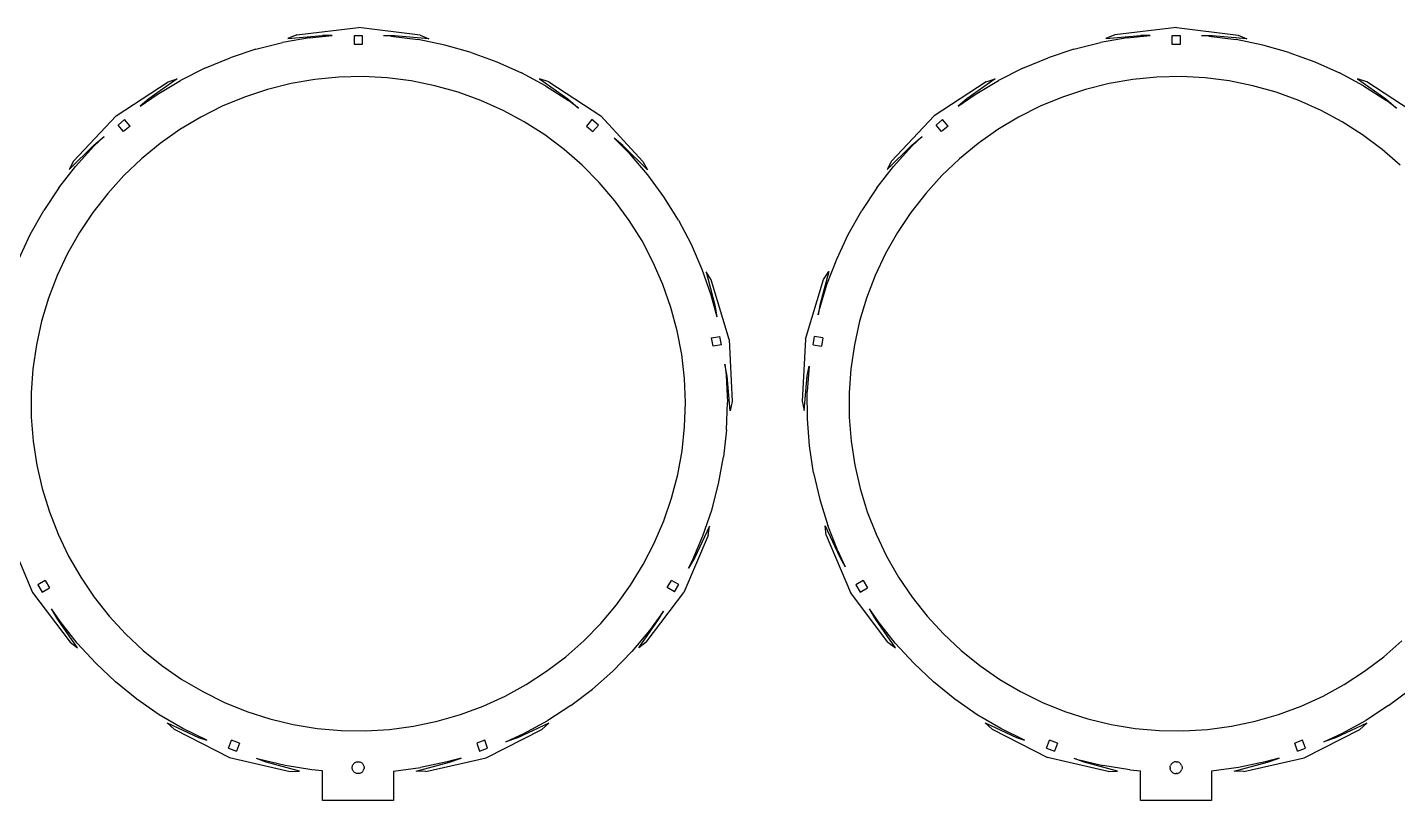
# Model space of a CAD drawing. Extents: x -761 to 761, y -265 to 265.
# Drawn here: x 218.1 to 542.1, y 82.1 to 264.9 of the extents above; entities that cross this region are included whole.
import ezdxf

# ---------------------------------------------------------------- set-up
doc = ezdxf.new("R2010")
doc.units = 0
doc.header["$MEASUREMENT"] = 0
doc.layers.get('0').update_dxf_attribs({"linetype": 'CONTINUOUS'})

msp = doc.modelspace()

# ---------------------------------------------------------------- linework, layer by layer
for p, q in [((281.82, 263.09), (279.74, 262.25)), ((279.74, 262.25), (287.89, 262.93)), ((281.82, 263.09), (296.41, 264.85)), ((284.8, 262.36), (290.18, 262.92)), ((290.18, 262.92), (287.89, 262.93)), ((297.37, 262.86), (295.37, 262.86)), ((295.37, 262.86), (295.37, 260.86)), ((310.99, 263.04), (296.41, 264.85)), ((297.37, 260.86), (297.37, 262.86)), ((304.1, 262.78), (302.33, 262.9)), ((304.92, 262.9), (302.33, 262.9)), ((304.1, 262.78), (310.5, 261.97)), ((313.07, 262.18), (304.92, 262.9)), ((310.99, 263.04), (313.07, 262.18)), ((475.2, 263.09), (473.11, 262.25)), ((473.11, 262.25), (481.27, 262.93)), ((489.78, 264.85), (475.2, 263.09)), ((478.17, 262.36), (483.56, 262.92)), ((483.56, 262.92), (481.27, 262.93)), ((490.74, 262.86), (488.74, 262.86)), ((488.74, 262.86), (488.74, 260.86)), ((489.78, 264.85), (504.36, 263.04)), ((490.74, 260.86), (490.74, 262.86)), ((497.48, 262.78), (495.71, 262.9)), ((498.29, 262.9), (495.71, 262.9)), ((497.48, 262.78), (503.88, 261.97)), ((506.44, 262.18), (498.29, 262.9)), ((504.36, 263.04), (506.44, 262.18)), ((272.18, 259.71), (266.06, 257.7)), ((272.18, 259.71), (278.44, 261.27)), ((284.8, 262.36), (278.44, 261.27)), ((295.37, 260.86), (297.37, 260.86)), ((316.82, 260.69), (310.5, 261.97)), ((323.03, 258.95), (316.82, 260.69)), ((465.56, 259.71), (459.43, 257.7)), ((465.56, 259.71), (471.82, 261.27)), ((478.17, 262.36), (471.82, 261.27)), ((488.74, 260.86), (490.74, 260.86)), ((510.2, 260.69), (503.88, 261.97)), ((516.4, 258.95), (510.2, 260.69)), ((260.1, 255.23), (266.06, 257.7)), ((323.03, 258.95), (329.09, 256.75)), ((329.09, 256.75), (334.98, 254.12)), ((453.47, 255.23), (459.43, 257.7)), ((516.4, 258.95), (522.47, 256.75)), ((522.47, 256.75), (528.35, 254.12)), ((253.58, 252.67), (246.88, 247.97)), ((251.44, 251.98), (253.58, 252.67)), ((260.1, 255.23), (254.34, 252.34)), ((291.8, 253.08), (286.11, 252.54)), ((297.52, 253.21), (291.8, 253.08)), ((303.22, 252.91), (297.52, 253.21)), ((308.9, 252.2), (303.22, 252.91)), ((340.65, 251.05), (334.98, 254.12)), ((341.39, 251.97), (339.25, 252.67)), ((339.25, 252.67), (345.93, 247.94)), ((446.95, 252.67), (440.25, 247.97)), ((444.81, 251.98), (446.95, 252.67)), ((453.47, 255.23), (447.71, 252.34)), ((485.18, 253.08), (479.49, 252.54)), ((490.89, 253.21), (485.18, 253.08)), ((496.6, 252.91), (490.89, 253.21)), ((502.27, 252.2), (496.6, 252.91)), ((534.02, 251.05), (528.35, 254.12)), ((532.63, 252.67), (539.31, 247.94)), ((534.77, 251.97), (532.63, 252.67)), ((239.11, 243.98), (251.44, 251.98)), ((248.8, 249.03), (254.34, 252.34)), ((274.93, 250.19), (269.5, 248.4)), ((280.48, 251.57), (274.93, 250.19)), ((286.11, 252.54), (280.48, 251.57)), ((314.5, 251.06), (308.9, 252.2)), ((320, 249.52), (314.5, 251.06)), ((325.38, 247.57), (320, 249.52)), ((340.65, 251.05), (346.08, 247.58)), ((341.39, 251.97), (353.68, 243.93)), ((444.81, 251.98), (432.49, 243.98)), ((442.18, 249.03), (447.71, 252.34)), ((468.3, 250.19), (462.87, 248.4)), ((473.85, 251.57), (468.3, 250.19)), ((479.49, 252.54), (473.85, 251.57)), ((507.87, 251.06), (502.27, 252.2)), ((513.38, 249.52), (507.87, 251.06)), ((518.75, 247.57), (513.38, 249.52)), ((534.02, 251.05), (539.46, 247.58)), ((547.06, 243.93), (534.77, 251.97)), ((244.79, 246.2), (248.8, 249.03)), ((246.88, 247.97), (244.79, 246.2)), ((264.22, 246.22), (259.11, 243.66)), ((269.5, 248.4), (264.22, 246.22)), ((330.59, 245.23), (325.38, 247.57)), ((345.93, 247.94), (348.45, 245.8)), ((348.45, 245.8), (346.08, 247.58)), ((438.16, 246.2), (442.18, 249.03)), ((440.25, 247.97), (438.16, 246.2)), ((457.59, 246.22), (452.48, 243.66)), ((462.87, 248.4), (457.59, 246.22)), ((523.97, 245.23), (518.75, 247.57)), ((539.31, 247.94), (541.83, 245.8)), ((541.83, 245.8), (539.46, 247.58)), ((229.08, 233.25), (239.11, 243.98)), ((241.13, 243.07), (239.6, 241.78)), ((242.42, 241.54), (241.13, 243.07)), ((259.11, 243.66), (254.2, 240.72)), ((335.62, 242.51), (330.59, 245.23)), ((351.6, 243.07), (350.31, 241.54)), ((353.13, 241.78), (351.6, 243.07)), ((363.67, 233.15), (353.68, 243.93)), ((422.46, 233.25), (432.49, 243.98)), ((434.51, 243.07), (432.98, 241.78)), ((435.79, 241.54), (434.51, 243.07)), ((452.48, 243.66), (447.58, 240.72)), ((529, 242.51), (523.97, 245.23)), ((240.89, 240.25), (239.6, 241.78)), ((242.42, 241.54), (240.89, 240.25)), ((254.2, 240.72), (249.53, 237.43)), ((340.44, 239.43), (335.62, 242.51)), ((350.31, 241.54), (351.84, 240.25)), ((351.84, 240.25), (353.13, 241.78)), ((434.26, 240.25), (432.98, 241.78)), ((435.79, 241.54), (434.26, 240.25)), ((447.58, 240.72), (442.9, 237.43)), ((533.81, 239.43), (529, 242.51)), ((228.03, 231.26), (233.83, 237.03)), ((229.55, 232), (233.88, 236.78)), ((233.83, 237.03), (236.28, 239.07)), ((233.88, 236.78), (236.28, 239.07)), ((249.53, 237.43), (245.11, 233.8)), ((345.01, 236.01), (340.44, 239.43)), ((356.9, 238.67), (360.64, 234.89)), ((358.94, 236.95), (356.9, 238.67)), ((364.71, 231.16), (358.94, 236.95)), ((421.41, 231.26), (427.21, 237.03)), ((422.92, 232), (427.25, 236.78)), ((427.21, 237.03), (429.66, 239.07)), ((427.25, 236.78), (429.66, 239.07)), ((442.9, 237.43), (438.48, 233.8)), ((538.39, 236.01), (533.81, 239.43)), ((229.08, 233.25), (228.03, 231.26)), ((245.11, 233.8), (240.97, 229.86)), ((349.32, 232.25), (345.01, 236.01)), ((364.82, 229.98), (360.64, 234.89)), ((422.46, 233.25), (421.41, 231.26)), ((438.48, 233.8), (434.35, 229.86)), ((542.69, 232.25), (538.39, 236.01)), ((225.59, 226.91), (229.55, 232)), ((353.34, 228.18), (349.32, 232.25)), ((363.67, 233.15), (364.71, 231.16)), ((418.96, 226.91), (422.92, 232)), ((225.59, 226.91), (222.01, 221.55)), ((240.97, 229.86), (237.13, 225.62)), ((357.05, 223.83), (353.34, 228.18)), ((368.63, 224.78), (364.82, 229.98)), ((418.96, 226.91), (415.38, 221.55)), ((434.35, 229.86), (430.51, 225.62)), ((237.13, 225.62), (233.62, 221.12)), ((360.42, 219.22), (357.05, 223.83)), ((372.04, 219.31), (368.63, 224.78)), ((430.51, 225.62), (427, 221.12)), ((218.84, 215.93), (222.01, 221.55)), ((233.62, 221.12), (230.45, 216.36)), ((412.21, 215.93), (415.38, 221.55)), ((427, 221.12), (423.83, 216.36)), ((363.45, 214.37), (360.42, 219.22)), ((372.04, 219.31), (375.04, 213.6)), ((216.09, 210.1), (218.84, 215.93)), ((230.45, 216.36), (227.64, 211.38)), ((366.11, 209.31), (363.45, 214.37)), ((409.47, 210.1), (412.21, 215.93)), ((423.83, 216.36), (421.02, 211.38)), ((227.64, 211.38), (225.21, 206.21)), ((375.04, 213.6), (377.61, 207.68)), ((421.02, 211.38), (418.58, 206.21)), ((368.39, 204.07), (366.11, 209.31)), ((377.61, 207.68), (379.74, 201.6)), ((407.16, 204.08), (409.47, 210.1)), ((225.21, 206.21), (223.16, 200.87)), ((379.78, 205.18), (378.59, 207.09)), ((378.59, 207.09), (380.67, 199.17)), ((384.02, 191.11), (379.78, 205.18)), ((402.1, 191.18), (406.39, 205.23)), ((405.3, 197.9), (407.16, 204.08)), ((407.58, 207.14), (405.48, 199.23)), ((406.39, 205.23), (407.58, 207.14)), ((418.58, 206.21), (416.53, 200.87)), ((223.16, 200.87), (221.51, 195.4)), ((370.27, 198.68), (368.39, 204.07)), ((379.74, 201.6), (381.13, 196.43)), ((416.53, 200.87), (414.89, 195.4)), ((371.76, 193.16), (370.27, 198.68)), ((380.67, 199.17), (381.13, 196.43)), ((405.48, 199.23), (405.08, 196.9)), ((405.08, 196.9), (405.3, 197.9)), ((221.51, 195.4), (220.28, 189.82)), ((414.89, 195.4), (413.65, 189.82)), ((372.83, 187.54), (371.76, 193.16)), ((379.9, 191.46), (381.87, 191.8)), ((380.25, 189.49), (379.9, 191.46)), ((382.22, 189.83), (381.87, 191.8)), ((402.1, 191.18), (401.33, 176.51)), ((403.89, 189.81), (404.23, 191.78)), ((406.2, 191.44), (404.23, 191.78)), ((406.2, 191.44), (405.86, 189.47)), ((220.28, 189.82), (219.45, 184.16)), ((382.22, 189.83), (380.25, 189.49)), ((384.02, 191.11), (384.73, 176.44)), ((403.89, 189.81), (405.86, 189.47)), ((413.65, 189.82), (412.83, 184.16)), ((373.48, 181.86), (372.83, 187.54)), ((383.06, 185.21), (383.36, 182.63)), ((383.55, 182.4), (383.06, 185.21)), ((402.95, 184.78), (402.52, 178.79)), ((402.53, 182.46), (402.95, 184.78)), ((219.45, 184.16), (219.05, 178.46)), ((373.71, 176.15), (373.48, 181.86)), ((383.36, 182.63), (383.62, 176.19)), ((384.25, 174.24), (383.55, 182.4)), ((401.81, 174.31), (402.53, 182.46)), ((412.83, 184.16), (412.43, 178.46)), ((219.05, 178.46), (219.07, 172.75)), ((402.55, 172.35), (402.52, 178.79)), ((412.43, 178.46), (412.45, 172.75)), ((373.52, 170.44), (373.71, 176.15)), ((383.4, 169.74), (383.62, 176.19)), ((384.73, 176.44), (384.25, 174.24)), ((401.33, 176.51), (401.81, 174.31)), ((219.07, 172.75), (219.51, 167.05)), ((403.05, 165.92), (402.55, 172.35)), ((412.45, 172.75), (412.89, 167.05)), ((372.91, 164.76), (373.52, 170.44)), ((383.4, 169.74), (382.71, 163.33)), ((219.51, 167.05), (220.38, 161.4)), ((404.02, 159.54), (403.05, 165.92)), ((412.89, 167.05), (413.75, 161.4)), ((371.88, 159.14), (372.91, 164.76)), ((381.55, 156.99), (382.71, 163.33)), ((220.38, 161.4), (221.65, 155.83)), ((370.43, 153.6), (371.88, 159.14)), ((404.02, 159.54), (405.46, 153.26)), ((413.75, 161.4), (415.03, 155.83)), ((221.65, 155.83), (223.34, 150.36)), ((379.92, 150.75), (381.55, 156.99)), ((415.03, 155.83), (416.71, 150.36)), ((368.59, 148.2), (370.43, 153.6)), ((405.46, 153.26), (407.36, 147.1)), ((223.34, 150.36), (225.42, 145.04)), ((377.84, 144.65), (379.92, 150.75)), ((416.71, 150.36), (418.8, 145.04)), ((366.34, 142.94), (368.59, 148.2)), ((379.43, 146.97), (375.93, 139.57)), ((379.11, 144.75), (379.43, 146.97)), ((406.71, 147.04), (410.18, 139.63)), ((407.01, 144.82), (406.71, 147.04)), ((409.71, 141.09), (407.36, 147.1)), ((213.64, 144.82), (219.38, 131.29)), ((225.42, 145.04), (227.89, 139.89)), ((363.72, 137.86), (366.34, 142.94)), ((379.11, 144.75), (373.32, 131.24)), ((375.31, 138.72), (377.84, 144.65)), ((407.01, 144.82), (412.76, 131.29)), ((418.8, 145.04), (421.27, 139.89)), ((227.89, 139.89), (230.74, 134.93)), ((375.93, 139.57), (374.43, 137.02)), ((409.71, 141.09), (411.5, 137.36)), ((410.18, 139.63), (411.5, 137.36)), ((421.27, 139.89), (424.11, 134.93)), ((360.73, 132.99), (363.72, 137.86)), ((374.43, 137.02), (375.31, 138.72)), ((222.36, 134.13), (220.63, 133.12)), ((220.63, 133.12), (221.63, 131.39)), ((222.36, 134.13), (223.36, 132.39)), ((230.74, 134.93), (233.94, 130.2)), ((357.38, 128.35), (360.73, 132.99)), ((369.38, 132.42), (370.38, 134.15)), ((372.12, 133.15), (370.38, 134.15)), ((371.11, 131.42), (372.12, 133.15)), ((415.73, 134.13), (414, 133.12)), ((414, 133.12), (415.01, 131.39)), ((415.73, 134.13), (416.74, 132.39)), ((424.11, 134.93), (427.32, 130.2)), ((219.38, 131.29), (228.22, 119.56)), ((221.63, 131.39), (223.36, 132.39)), ((233.94, 130.2), (237.49, 125.71)), ((364.44, 119.54), (373.32, 131.24)), ((371.11, 131.42), (369.38, 132.42)), ((421.6, 119.56), (412.76, 131.29)), ((415.01, 131.39), (416.74, 132.39)), ((427.32, 130.2), (430.86, 125.71)), ((225.31, 124.89), (223.86, 127.44)), ((225.95, 124.34), (223.86, 127.44)), ((353.71, 123.98), (357.38, 128.35)), ((368.54, 126.9), (365.2, 122.27)), ((367.36, 124.86), (368.54, 126.9)), ((419.32, 124.34), (417.23, 127.44)), ((418.69, 124.89), (417.23, 127.44)), ((230, 118.18), (225.31, 124.89)), ((229.95, 119.29), (225.95, 124.34)), ((237.49, 125.71), (241.35, 121.5)), ((349.72, 119.88), (353.71, 123.98)), ((362.66, 118.17), (367.36, 124.86)), ((423.37, 118.18), (418.69, 124.89)), ((423.32, 119.29), (419.32, 124.34)), ((430.86, 125.71), (434.73, 121.5)), ((241.35, 121.5), (245.52, 117.59)), ((345.43, 116.1), (349.72, 119.88)), ((365.2, 122.27), (361.05, 117.33)), ((434.73, 121.5), (438.89, 117.59)), ((538.81, 116.1), (543.09, 119.88)), ((228.22, 119.56), (230, 118.18)), ((234.31, 114.54), (229.95, 119.29)), ((245.52, 117.59), (249.96, 113.99)), ((356.55, 112.71), (361.05, 117.33)), ((364.44, 119.54), (362.66, 118.17)), ((421.6, 119.56), (423.37, 118.18)), ((427.68, 114.54), (423.32, 119.29)), ((438.89, 117.59), (443.34, 113.99)), ((234.31, 114.54), (239.01, 110.12)), ((249.96, 113.99), (254.66, 110.74)), ((340.88, 112.64), (345.43, 116.1)), ((427.68, 114.54), (432.38, 110.12)), ((443.34, 113.99), (448.04, 110.74)), ((534.26, 112.64), (538.81, 116.1)), ((254.66, 110.74), (259.59, 107.84)), ((336.09, 109.52), (340.88, 112.64)), ((356.55, 112.71), (351.72, 108.44)), ((448.04, 110.74), (452.96, 107.84)), ((529.47, 109.52), (534.26, 112.64)), ((244.02, 106.07), (239.01, 110.12)), ((259.59, 107.84), (264.71, 105.31)), ((331.08, 106.77), (336.09, 109.52)), ((346.59, 104.54), (351.72, 108.44)), ((437.4, 106.07), (432.38, 110.12)), ((452.96, 107.84), (458.09, 105.31)), ((524.46, 106.77), (529.47, 109.52)), ((539.96, 104.54), (545.09, 108.44)), ((249.32, 102.39), (244.02, 106.07)), ((264.71, 105.31), (270.01, 103.16)), ((320.52, 102.41), (325.88, 104.39)), ((325.88, 104.39), (331.08, 106.77)), ((346.59, 104.54), (341.18, 101.02)), ((442.7, 102.39), (437.4, 106.07)), ((458.09, 105.31), (463.39, 103.16)), ((513.9, 102.41), (519.26, 104.39)), ((519.26, 104.39), (524.46, 106.77)), ((539.96, 104.54), (534.56, 101.02)), ((254.88, 99.12), (249.32, 102.39)), ((251.19, 100.48), (258.61, 97.03)), ((252.86, 98.97), (251.19, 100.48)), ((270.01, 103.16), (275.45, 101.42)), ((275.45, 101.42), (281.01, 100.08)), ((309.43, 99.65), (315.03, 100.83)), ((315.03, 100.83), (320.52, 102.41)), ((335.53, 97.92), (341.18, 101.02)), ((448.25, 99.12), (442.7, 102.39)), ((444.57, 100.48), (451.99, 97.03)), ((446.23, 98.97), (444.57, 100.48)), ((463.39, 103.16), (468.83, 101.42)), ((468.83, 101.42), (474.39, 100.08)), ((502.81, 99.65), (508.4, 100.83)), ((508.4, 100.83), (513.9, 102.41)), ((528.9, 97.92), (534.56, 101.02)), ((252.86, 98.97), (265.94, 92.28)), ((260.53, 96.33), (254.88, 99.12)), ((281.01, 100.08), (286.65, 99.15)), ((286.65, 99.15), (292.35, 98.64)), ((292.35, 98.64), (298.06, 98.56)), ((298.06, 98.56), (303.77, 98.9)), ((303.77, 98.9), (309.43, 99.65)), ((326.64, 92.23), (339.75, 98.85)), ((331.23, 95.95), (335.53, 97.92)), ((341.42, 100.36), (333.99, 96.94)), ((339.75, 98.85), (341.42, 100.36)), ((446.23, 98.97), (459.32, 92.28)), ((453.9, 96.33), (448.25, 99.12)), ((474.39, 100.08), (480.03, 99.15)), ((480.03, 99.15), (485.72, 98.64)), ((485.72, 98.64), (491.44, 98.56)), ((491.44, 98.56), (497.14, 98.9)), ((497.14, 98.9), (502.81, 99.65)), ((520.01, 92.23), (533.13, 98.85)), ((524.6, 95.95), (528.9, 97.92)), ((534.8, 100.36), (527.36, 96.94)), ((533.13, 98.85), (534.8, 100.36)), ((258.61, 97.03), (260.53, 96.33)), ((265.72, 94.49), (266.41, 96.37)), ((265.72, 94.49), (267.6, 93.8)), ((268.29, 95.68), (266.41, 96.37)), ((268.29, 95.68), (267.6, 93.8)), ((326.26, 96.34), (324.38, 95.66)), ((324.38, 95.66), (325.06, 93.78)), ((325.06, 93.78), (326.94, 94.46)), ((326.94, 94.46), (326.26, 96.34)), ((333.99, 96.94), (331.23, 95.95)), ((451.99, 97.03), (453.9, 96.33)), ((459.1, 94.49), (459.78, 96.37)), ((459.1, 94.49), (460.98, 93.8)), ((461.66, 95.68), (459.78, 96.37)), ((461.66, 95.68), (460.98, 93.8)), ((519.63, 96.34), (517.75, 95.66)), ((518.43, 93.78), (517.75, 95.66)), ((518.43, 93.78), (520.31, 94.46)), ((520.31, 94.46), (519.63, 96.34)), ((527.36, 96.94), (524.6, 95.95)), ((265.94, 92.28), (280.25, 88.96)), ((274.6, 91.18), (272.27, 92.04)), ((272.78, 91.88), (272.27, 92.04)), ((279.05, 90.37), (272.78, 91.88)), ((282.5, 89.04), (274.6, 91.18)), ((295.11, 90.57), (295.21, 90.73)), ((295.21, 90.73), (295.33, 90.87)), ((295.33, 90.87), (295.47, 90.99)), ((295.47, 90.99), (295.62, 91.09)), ((295.62, 91.09), (295.79, 91.17)), ((295.79, 91.17), (295.97, 91.23)), ((295.97, 91.23), (296.15, 91.27)), ((296.15, 91.27), (296.33, 91.28)), ((296.33, 91.28), (296.52, 91.27)), ((296.52, 91.27), (296.7, 91.23)), ((296.7, 91.23), (296.87, 91.17)), ((296.87, 91.17), (297.04, 91.09)), ((297.04, 91.09), (297.19, 90.99)), ((297.19, 90.99), (297.33, 90.87)), ((297.33, 90.87), (297.45, 90.73)), ((297.45, 90.73), (297.56, 90.57)), ((310.07, 89.06), (317.97, 91.17)), ((317.42, 91.21), (311.11, 89.89)), ((312.31, 88.97), (326.64, 92.23)), ((320.68, 92.15), (317.42, 91.21)), ((317.97, 91.17), (320.68, 92.15)), ((473.63, 88.96), (459.32, 92.28)), ((467.97, 91.18), (465.65, 92.04)), ((466.15, 91.88), (465.65, 92.04)), ((466.15, 91.88), (472.42, 90.37)), ((475.87, 89.04), (467.97, 91.18)), ((488.58, 90.73), (488.48, 90.57)), ((488.58, 90.73), (488.71, 90.87)), ((488.85, 90.99), (488.71, 90.87)), ((488.85, 90.99), (489, 91.09)), ((489, 91.09), (489.17, 91.17)), ((489.34, 91.23), (489.17, 91.17)), ((489.52, 91.27), (489.34, 91.23)), ((489.71, 91.28), (489.52, 91.27)), ((489.71, 91.28), (489.89, 91.27)), ((489.89, 91.27), (490.07, 91.23)), ((490.25, 91.17), (490.07, 91.23)), ((490.41, 91.09), (490.25, 91.17)), ((490.57, 90.99), (490.41, 91.09)), ((490.57, 90.99), (490.71, 90.87)), ((490.83, 90.73), (490.71, 90.87)), ((490.83, 90.73), (490.93, 90.57)), ((503.44, 89.06), (511.35, 91.17)), ((510.8, 91.21), (504.48, 89.89)), ((505.69, 88.97), (520.01, 92.23)), ((514.05, 92.15), (510.8, 91.21)), ((511.35, 91.17), (514.05, 92.15)), ((285.41, 89.32), (279.05, 90.37)), ((280.25, 88.96), (282.5, 89.04)), ((287.93, 89.1), (285.41, 89.32)), ((287.93, 82.08), (287.93, 89.1)), ((294.92, 89.87), (294.93, 90.05)), ((294.93, 89.68), (294.92, 89.87)), ((294.93, 90.05), (294.97, 90.23)), ((294.97, 89.5), (294.93, 89.68)), ((294.97, 90.23), (295.02, 90.41)), ((295.02, 89.33), (294.97, 89.5)), ((295.02, 90.41), (295.11, 90.57)), ((295.11, 89.16), (295.02, 89.33)), ((295.21, 89.01), (295.11, 89.16)), ((295.33, 88.87), (295.21, 89.01)), ((295.33, 88.87), (295.47, 88.74)), ((295.62, 88.64), (295.47, 88.74)), ((295.79, 88.56), (295.62, 88.64)), ((295.97, 88.5), (295.79, 88.56)), ((296.15, 88.46), (295.97, 88.5)), ((296.33, 88.45), (296.15, 88.46)), ((296.52, 88.46), (296.33, 88.45)), ((296.7, 88.5), (296.52, 88.46)), ((296.87, 88.56), (296.7, 88.5)), ((297.04, 88.64), (296.87, 88.56)), ((297.19, 88.74), (297.04, 88.64)), ((297.19, 88.74), (297.33, 88.87)), ((297.45, 89.01), (297.33, 88.87)), ((297.45, 89.01), (297.56, 89.16)), ((297.56, 90.57), (297.64, 90.41)), ((297.64, 89.33), (297.56, 89.16)), ((297.64, 90.41), (297.7, 90.23)), ((297.64, 89.33), (297.7, 89.5)), ((297.7, 90.23), (297.73, 90.05)), ((297.7, 89.5), (297.73, 89.68)), ((297.73, 90.05), (297.75, 89.87)), ((297.75, 89.87), (297.73, 89.68)), ((304.72, 89.03), (311.11, 89.89)), ((304.72, 89.03), (304.72, 82.08)), ((312.31, 88.97), (310.07, 89.06)), ((478.78, 89.32), (472.42, 90.37)), ((473.63, 88.96), (475.87, 89.04)), ((478.78, 89.32), (481.31, 89.1)), ((481.31, 82.08), (481.31, 89.1)), ((488.29, 89.87), (488.3, 90.05)), ((488.29, 89.87), (488.3, 89.68)), ((488.3, 90.05), (488.34, 90.23)), ((488.34, 89.5), (488.3, 89.68)), ((488.34, 90.23), (488.4, 90.41)), ((488.4, 89.33), (488.34, 89.5)), ((488.48, 90.57), (488.4, 90.41)), ((488.48, 89.16), (488.4, 89.33)), ((488.58, 89.01), (488.48, 89.16)), ((488.58, 89.01), (488.71, 88.87)), ((488.71, 88.87), (488.85, 88.74)), ((488.85, 88.74), (489, 88.64)), ((489, 88.64), (489.17, 88.56)), ((489.17, 88.56), (489.34, 88.5)), ((489.34, 88.5), (489.52, 88.46)), ((489.52, 88.46), (489.71, 88.45)), ((489.89, 88.46), (489.71, 88.45)), ((489.89, 88.46), (490.07, 88.5)), ((490.25, 88.56), (490.07, 88.5)), ((490.25, 88.56), (490.41, 88.64)), ((490.57, 88.74), (490.41, 88.64)), ((490.57, 88.74), (490.71, 88.87)), ((490.83, 89.01), (490.71, 88.87)), ((490.93, 89.16), (490.83, 89.01)), ((491.01, 90.41), (490.93, 90.57)), ((490.93, 89.16), (491.01, 89.33)), ((491.01, 90.41), (491.07, 90.23)), ((491.07, 89.5), (491.01, 89.33)), ((491.07, 90.23), (491.11, 90.05)), ((491.11, 89.68), (491.07, 89.5)), ((491.11, 90.05), (491.12, 89.87)), ((491.12, 89.87), (491.11, 89.68)), ((504.48, 89.89), (498.09, 89.03)), ((498.09, 89.03), (498.09, 82.08)), ((505.69, 88.97), (503.44, 89.06)), ((304.72, 82.08), (287.93, 82.08)), ((498.09, 82.08), (481.31, 82.08))]:
    msp.add_line(p, q)

doc.saveas('drawing.dxf')
